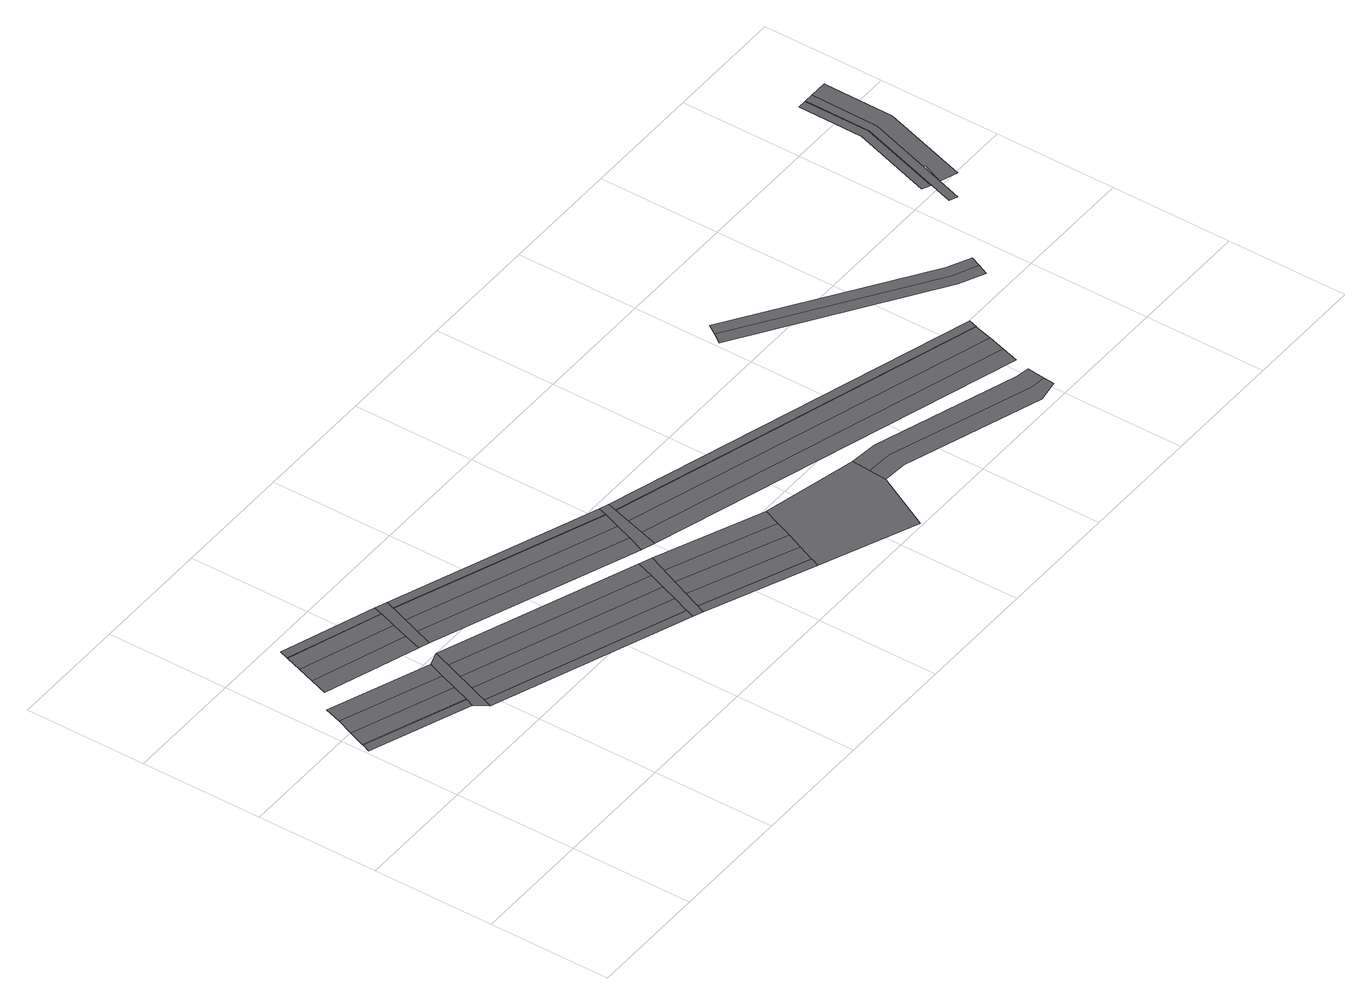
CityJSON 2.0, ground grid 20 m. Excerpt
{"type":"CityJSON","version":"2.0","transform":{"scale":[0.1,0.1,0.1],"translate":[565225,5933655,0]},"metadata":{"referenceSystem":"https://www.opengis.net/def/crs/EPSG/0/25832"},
"CityObjects":{
"road1":{"type":"Road","attributes":{"class":"transportation","function":"road","name":"Ludwig-Erhard-Straße","_createdBy":"webcityeditor","_createdAt":"2026-07-18T00:00:00.000Z","_osmWayIds":["1478517545"],"_osm2streetsLaneCount":5,"_highwayType":"primary","_osmTags":{"highway":"primary","name":"Ludwig-Erhard-Straße","layer":"0"},"_verticalProfile":{"placement":"surface","source":"osm_tags","elevationM":0,"osmLayer":0}},"geometry":[{"type":"MultiSurface","lod":"2","boundaries":[[[0,1,2,3]],[[4,5,1,0]],[[6,7,5,4]],[[8,9,7,6]],[[10,11,9,8]]],"semantics":{"surfaces":[{"type":"TrafficArea","function":"driving_lane","trafficDirection":"forward","transportationUsage":"car_lane","surfaceMaterial":"asphalt","maxspeed":50,"verticalPlacement":"surface","roadElevation":0,"source":"osm2streets","sourceType":"Driving","sourceSurfaceIndex":0,"osm2streetsLaneIndex":0,"osmWayIds":["1478517545"],"allowedModes":["car"]},{"type":"TrafficArea","function":"driving_lane","trafficDirection":"forward","transportationUsage":"car_lane","surfaceMaterial":"asphalt","maxspeed":50,"verticalPlacement":"surface","roadElevation":0,"source":"osm2streets","sourceType":"Driving","sourceSurfaceIndex":1,"osm2streetsLaneIndex":1,"osmWayIds":["1478517545"],"allowedModes":["car"]},{"type":"TrafficArea","function":"driving_lane","trafficDirection":"forward","transportationUsage":"car_lane","surfaceMaterial":"asphalt","maxspeed":50,"verticalPlacement":"surface","roadElevation":0,"source":"osm2streets","sourceType":"Driving","sourceSurfaceIndex":2,"osm2streetsLaneIndex":2,"osmWayIds":["1478517545"],"allowedModes":["car"]},{"type":"AuxiliaryTrafficArea","function":"median","trafficDirection":"forward","transportationUsage":"median","surfaceMaterial":"asphalt","maxspeed":50,"verticalPlacement":"surface","roadElevation":0,"source":"osm2streets","sourceType":"Buffer(Curb)","sourceSurfaceIndex":3,"osm2streetsLaneIndex":3,"osmWayIds":["1478517545"],"osm2streetsPropertiesJson":"{\"allowed_turns\":[],\"direction\":\"Forward\",\"index\":3,\"layer\":0,\"osm_way_ids\":[1478517545],\"road\":1757,\"speed_limit\":\"Some(Speed(13.8889))\",\"type\":\"Buffer(Curb)\",\"width\":0.1}"},{"type":"TrafficArea","function":"sidewalk","trafficDirection":"forward","transportationUsage":"sidewalk","surfaceMaterial":"asphalt","maxspeed":50,"verticalPlacement":"surface","roadElevation":0,"source":"osm2streets","sourceType":"Sidewalk","sourceSurfaceIndex":4,"osm2streetsLaneIndex":4,"osmWayIds":["1478517545"],"allowedModes":["pedestrian"]}],"values":[0,1,2,3,4]}}]},
"road2":{"type":"Road","attributes":{"class":"transportation","name":"Intersection 735","_createdBy":"webcityeditor","_createdAt":"2026-07-18T00:00:00.000Z","_connectedOsm2streetsRoadIds":["1757","734"],"_osmNodeIds":["220429021"],"_intersectionControl":"Signed","_verticalProfile":{"placement":"surface","source":"osm_tags","elevationM":0,"osmLayer":0}},"geometry":[{"type":"MultiSurface","lod":"2","boundaries":[[[12,2,11,13]]],"semantics":{"surfaces":[{"type":"TrafficArea","function":"intersection","transportationUsage":"intersection","surfaceMaterial":"asphalt","source":"osm2streets","sourceType":"Connection","connectedRoadIds":["1757","734"],"osmNodeIds":["220429021"]}],"values":[0]}}]},
"road3":{"type":"Road","attributes":{"class":"transportation","function":"road","name":"Ludwig-Erhard-Straße","_createdBy":"webcityeditor","_createdAt":"2026-07-18T00:00:00.000Z","_osmWayIds":["164239555"],"_osm2streetsLaneCount":5,"_highwayType":"primary","_osmTags":{"highway":"primary","name":"Ludwig-Erhard-Straße","layer":"0"},"_verticalProfile":{"placement":"surface","source":"osm_tags","elevationM":0,"osmLayer":0}},"geometry":[{"type":"MultiSurface","lod":"2","boundaries":[[[14,15,16,17]],[[18,19,15,14]],[[20,21,19,18]],[[22,23,21,20]],[[24,25,23,22]]],"semantics":{"surfaces":[{"type":"TrafficArea","function":"driving_lane","trafficDirection":"forward","transportationUsage":"car_lane","surfaceMaterial":"asphalt","maxspeed":50,"verticalPlacement":"surface","roadElevation":0,"source":"osm2streets","sourceType":"Driving","sourceSurfaceIndex":0,"osm2streetsLaneIndex":0,"osmWayIds":["164239555"],"allowedModes":["car"]},{"type":"TrafficArea","function":"driving_lane","trafficDirection":"forward","transportationUsage":"car_lane","surfaceMaterial":"asphalt","maxspeed":50,"verticalPlacement":"surface","roadElevation":0,"source":"osm2streets","sourceType":"Driving","sourceSurfaceIndex":1,"osm2streetsLaneIndex":1,"osmWayIds":["164239555"],"allowedModes":["car"]},{"type":"TrafficArea","function":"driving_lane","trafficDirection":"forward","transportationUsage":"car_lane","surfaceMaterial":"asphalt","maxspeed":50,"verticalPlacement":"surface","roadElevation":0,"source":"osm2streets","sourceType":"Driving","sourceSurfaceIndex":2,"osm2streetsLaneIndex":2,"osmWayIds":["164239555"],"allowedModes":["car"]},{"type":"AuxiliaryTrafficArea","function":"median","trafficDirection":"forward","transportationUsage":"median","surfaceMaterial":"asphalt","maxspeed":50,"verticalPlacement":"surface","roadElevation":0,"source":"osm2streets","sourceType":"Buffer(Curb)","sourceSurfaceIndex":3,"osm2streetsLaneIndex":3,"osmWayIds":["164239555"],"osm2streetsPropertiesJson":"{\"allowed_turns\":[],\"direction\":\"Forward\",\"index\":3,\"layer\":0,\"osm_way_ids\":[164239555],\"road\":805,\"speed_limit\":\"Some(Speed(13.8889))\",\"type\":\"Buffer(Curb)\",\"width\":0.1}"},{"type":"TrafficArea","function":"sidewalk","trafficDirection":"forward","transportationUsage":"sidewalk","surfaceMaterial":"asphalt","maxspeed":50,"verticalPlacement":"surface","roadElevation":0,"source":"osm2streets","sourceType":"Sidewalk","sourceSurfaceIndex":4,"osm2streetsLaneIndex":4,"osmWayIds":["164239555"],"allowedModes":["pedestrian"]}],"values":[0,1,2,3,4]}}]},
"road4":{"type":"Road","attributes":{"class":"transportation","name":"Intersection 800","_createdBy":"webcityeditor","_createdAt":"2026-07-18T00:00:00.000Z","_connectedOsm2streetsRoadIds":["805","804"],"_osmNodeIds":["1705496756"],"_intersectionControl":"Signalled","_verticalProfile":{"placement":"surface","source":"osm_tags","elevationM":0,"osmLayer":0}},"geometry":[{"type":"MultiSurface","lod":"2","boundaries":[[[26,24,17,27]]],"semantics":{"surfaces":[{"type":"TrafficArea","function":"intersection","transportationUsage":"intersection","surfaceMaterial":"asphalt","source":"osm2streets","sourceType":"Connection","connectedRoadIds":["805","804"],"osmNodeIds":["1705496756"]}],"values":[0]}}]},
"road5":{"type":"Road","attributes":{"class":"transportation","function":"road","name":"Ludwig-Erhard-Straße","_createdBy":"webcityeditor","_createdAt":"2026-07-18T00:00:00.000Z","_osmWayIds":["142944402"],"_osm2streetsLaneCount":6,"_highwayType":"primary","_osmTags":{"highway":"primary","name":"Ludwig-Erhard-Straße","layer":"1"},"_verticalProfile":{"placement":"elevated","source":"osm_tags","osmLayer":1}},"geometry":[{"type":"MultiSurface","lod":"2","boundaries":[[[28,29,30,12]],[[31,32,29,28]],[[33,34,32,31]],[[35,36,34,33]],[[37,38,36,35]],[[13,39,38,37]]],"semantics":{"surfaces":[{"type":"TrafficArea","function":"driving_lane","trafficDirection":"forward","transportationUsage":"car_lane","surfaceMaterial":"asphalt","maxspeed":50,"verticalPlacement":"elevated","source":"osm2streets","sourceType":"Driving","sourceSurfaceIndex":0,"osm2streetsLaneIndex":0,"osmWayIds":["142944402"],"allowedModes":["car"]},{"type":"TrafficArea","function":"driving_lane","trafficDirection":"forward","transportationUsage":"car_lane","surfaceMaterial":"asphalt","maxspeed":50,"verticalPlacement":"elevated","source":"osm2streets","sourceType":"Driving","sourceSurfaceIndex":1,"osm2streetsLaneIndex":1,"osmWayIds":["142944402"],"allowedModes":["car"]},{"type":"TrafficArea","function":"driving_lane","trafficDirection":"forward","transportationUsage":"car_lane","surfaceMaterial":"asphalt","maxspeed":50,"verticalPlacement":"elevated","source":"osm2streets","sourceType":"Driving","sourceSurfaceIndex":2,"osm2streetsLaneIndex":2,"osmWayIds":["142944402"],"allowedModes":["car"]},{"type":"TrafficArea","function":"driving_lane","trafficDirection":"forward","transportationUsage":"car_lane","surfaceMaterial":"asphalt","maxspeed":50,"verticalPlacement":"elevated","source":"osm2streets","sourceType":"Driving","sourceSurfaceIndex":3,"osm2streetsLaneIndex":3,"osmWayIds":["142944402"],"allowedModes":["car"]},{"type":"AuxiliaryTrafficArea","function":"median","trafficDirection":"forward","transportationUsage":"median","surfaceMaterial":"asphalt","maxspeed":50,"verticalPlacement":"elevated","source":"osm2streets","sourceType":"Buffer(Curb)","sourceSurfaceIndex":4,"osm2streetsLaneIndex":4,"osmWayIds":["142944402"],"osm2streetsPropertiesJson":"{\"allowed_turns\":[],\"direction\":\"Forward\",\"index\":4,\"layer\":1,\"osm_way_ids\":[142944402],\"road\":734,\"speed_limit\":\"Some(Speed(13.8889))\",\"type\":\"Buffer(Curb)\",\"width\":0.1}"},{"type":"TrafficArea","function":"sidewalk","trafficDirection":"forward","transportationUsage":"sidewalk","surfaceMaterial":"asphalt","maxspeed":50,"verticalPlacement":"elevated","source":"osm2streets","sourceType":"Sidewalk","sourceSurfaceIndex":5,"osm2streetsLaneIndex":5,"osmWayIds":["142944402"],"allowedModes":["pedestrian"]}],"values":[0,1,2,3,4,5]}}]},
"road6":{"type":"Road","attributes":{"class":"transportation","function":"road","name":"Ludwig-Erhard-Straße","_createdBy":"webcityeditor","_createdAt":"2026-07-18T00:00:00.000Z","_osmWayIds":["164239554"],"_osm2streetsLaneCount":5,"_highwayType":"primary","_osmTags":{"highway":"primary","name":"Ludwig-Erhard-Straße","layer":"1"},"_verticalProfile":{"placement":"elevated","source":"osm_tags","osmLayer":1}},"geometry":[{"type":"MultiSurface","lod":"2","boundaries":[[[40,41,27,42]],[[43,44,41,40]],[[45,46,44,43]],[[47,48,46,45]],[[49,26,48,47]]],"semantics":{"surfaces":[{"type":"TrafficArea","function":"driving_lane","trafficDirection":"forward","transportationUsage":"car_lane","surfaceMaterial":"asphalt","maxspeed":50,"verticalPlacement":"elevated","source":"osm2streets","sourceType":"Driving","sourceSurfaceIndex":0,"osm2streetsLaneIndex":0,"osmWayIds":["164239554"],"allowedModes":["car"]},{"type":"TrafficArea","function":"driving_lane","trafficDirection":"forward","transportationUsage":"car_lane","surfaceMaterial":"asphalt","maxspeed":50,"verticalPlacement":"elevated","source":"osm2streets","sourceType":"Driving","sourceSurfaceIndex":1,"osm2streetsLaneIndex":1,"osmWayIds":["164239554"],"allowedModes":["car"]},{"type":"TrafficArea","function":"driving_lane","trafficDirection":"forward","transportationUsage":"car_lane","surfaceMaterial":"asphalt","maxspeed":50,"verticalPlacement":"elevated","source":"osm2streets","sourceType":"Driving","sourceSurfaceIndex":2,"osm2streetsLaneIndex":2,"osmWayIds":["164239554"],"allowedModes":["car"]},{"type":"AuxiliaryTrafficArea","function":"median","trafficDirection":"forward","transportationUsage":"median","surfaceMaterial":"asphalt","maxspeed":50,"verticalPlacement":"elevated","source":"osm2streets","sourceType":"Buffer(Curb)","sourceSurfaceIndex":3,"osm2streetsLaneIndex":3,"osmWayIds":["164239554"],"osm2streetsPropertiesJson":"{\"allowed_turns\":[],\"direction\":\"Forward\",\"index\":3,\"layer\":1,\"osm_way_ids\":[164239554],\"road\":804,\"speed_limit\":\"Some(Speed(13.8889))\",\"type\":\"Buffer(Curb)\",\"width\":0.1}"},{"type":"TrafficArea","function":"sidewalk","trafficDirection":"forward","transportationUsage":"sidewalk","surfaceMaterial":"asphalt","maxspeed":50,"verticalPlacement":"elevated","source":"osm2streets","sourceType":"Sidewalk","sourceSurfaceIndex":4,"osm2streetsLaneIndex":4,"osmWayIds":["164239554"],"allowedModes":["pedestrian"]}],"values":[0,1,2,3,4]}}]},
"road7":{"type":"Road","attributes":{"class":"transportation","name":"Intersection 736","_createdBy":"webcityeditor","_createdAt":"2026-07-18T00:00:00.000Z","_connectedOsm2streetsRoadIds":["734","1689"],"_osmNodeIds":["122349"],"_intersectionControl":"Signed","_verticalProfile":{"placement":"surface","source":"osm_tags","elevationM":0,"osmLayer":0}},"geometry":[{"type":"MultiSurface","lod":"2","boundaries":[[[39,50,51,30]]],"semantics":{"surfaces":[{"type":"TrafficArea","function":"intersection","transportationUsage":"intersection","surfaceMaterial":"asphalt","source":"osm2streets","sourceType":"Connection","connectedRoadIds":["734","1689"],"osmNodeIds":["122349"]}],"values":[0]}}]},
"road8":{"type":"Road","attributes":{"class":"transportation","function":"road","name":"Ludwig-Erhard-Straße","_createdBy":"webcityeditor","_createdAt":"2026-07-18T00:00:00.000Z","_osmWayIds":["1410448394"],"_osm2streetsLaneCount":6,"_highwayType":"primary","_osmTags":{"highway":"primary","name":"Ludwig-Erhard-Straße","layer":"0"},"_verticalProfile":{"placement":"surface","source":"osm_tags","elevationM":0,"osmLayer":0}},"geometry":[{"type":"MultiSurface","lod":"2","boundaries":[[[52,53,54,51]],[[55,56,53,52]],[[57,58,56,55]],[[59,60,58,57]],[[61,62,60,59]],[[50,63,62,61]]],"semantics":{"surfaces":[{"type":"TrafficArea","function":"driving_lane","trafficDirection":"forward","transportationUsage":"car_lane","surfaceMaterial":"asphalt","maxspeed":50,"verticalPlacement":"surface","roadElevation":0,"source":"osm2streets","sourceType":"Driving","sourceSurfaceIndex":0,"osm2streetsLaneIndex":0,"osmWayIds":["1410448394"],"allowedModes":["car"]},{"type":"TrafficArea","function":"driving_lane","trafficDirection":"forward","transportationUsage":"car_lane","surfaceMaterial":"asphalt","maxspeed":50,"verticalPlacement":"surface","roadElevation":0,"source":"osm2streets","sourceType":"Driving","sourceSurfaceIndex":1,"osm2streetsLaneIndex":1,"osmWayIds":["1410448394"],"allowedModes":["car"]},{"type":"TrafficArea","function":"driving_lane","trafficDirection":"forward","transportationUsage":"car_lane","surfaceMaterial":"asphalt","maxspeed":50,"verticalPlacement":"surface","roadElevation":0,"source":"osm2streets","sourceType":"Driving","sourceSurfaceIndex":2,"osm2streetsLaneIndex":2,"osmWayIds":["1410448394"],"allowedModes":["car"]},{"type":"TrafficArea","function":"driving_lane","trafficDirection":"forward","transportationUsage":"car_lane","surfaceMaterial":"asphalt","maxspeed":50,"verticalPlacement":"surface","roadElevation":0,"source":"osm2streets","sourceType":"Driving","sourceSurfaceIndex":3,"osm2streetsLaneIndex":3,"osmWayIds":["1410448394"],"allowedModes":["car"]},{"type":"AuxiliaryTrafficArea","function":"median","trafficDirection":"forward","transportationUsage":"median","surfaceMaterial":"asphalt","maxspeed":50,"verticalPlacement":"surface","roadElevation":0,"source":"osm2streets","sourceType":"Buffer(Curb)","sourceSurfaceIndex":4,"osm2streetsLaneIndex":4,"osmWayIds":["1410448394"],"osm2streetsPropertiesJson":"{\"allowed_turns\":[],\"direction\":\"Forward\",\"index\":4,\"layer\":0,\"osm_way_ids\":[1410448394],\"road\":1689,\"speed_limit\":\"Some(Speed(13.8889))\",\"type\":\"Buffer(Curb)\",\"width\":0.1}"},{"type":"TrafficArea","function":"sidewalk","trafficDirection":"forward","transportationUsage":"sidewalk","surfaceMaterial":"asphalt","maxspeed":50,"verticalPlacement":"surface","roadElevation":0,"source":"osm2streets","sourceType":"Sidewalk","sourceSurfaceIndex":5,"osm2streetsLaneIndex":5,"osmWayIds":["1410448394"],"allowedModes":["pedestrian"]}],"values":[0,1,2,3,4,5]}}]},
"road9":{"type":"Road","attributes":{"class":"transportation","name":"Intersection 486","_createdBy":"webcityeditor","_createdAt":"2026-07-18T00:00:00.000Z","_connectedOsm2streetsRoadIds":["804","471"],"_osmNodeIds":["1705496755"],"_intersectionControl":"Signed","_verticalProfile":{"placement":"surface","source":"osm_tags","elevationM":0,"osmLayer":0}},"geometry":[{"type":"MultiSurface","lod":"2","boundaries":[[[64,49,42,65]]],"semantics":{"surfaces":[{"type":"TrafficArea","function":"intersection","transportationUsage":"intersection","surfaceMaterial":"asphalt","source":"osm2streets","sourceType":"Connection","connectedRoadIds":["804","471"],"osmNodeIds":["1705496755"]}],"values":[0]}}]},
"road10":{"type":"Road","attributes":{"class":"transportation","name":"Intersection 209","_createdBy":"webcityeditor","_createdAt":"2026-07-18T00:00:00.000Z","_connectedOsm2streetsRoadIds":["1689","807","187"],"_osmNodeIds":["12960168987"],"_intersectionControl":"Signed","_verticalProfile":{"placement":"surface","source":"osm_tags","elevationM":0,"osmLayer":0}},"geometry":[{"type":"MultiSurface","lod":"2","boundaries":[[[66,67,68,54,63]]],"semantics":{"surfaces":[{"type":"TrafficArea","function":"intersection","transportationUsage":"intersection","surfaceMaterial":"asphalt","source":"osm2streets","sourceType":"Fork","connectedRoadIds":["1689","807","187"],"osmNodeIds":["12960168987"]}],"values":[0]}}]},
"road11":{"type":"Road","attributes":{"class":"transportation","function":"road","name":"Ludwig-Erhard-Straße","_createdBy":"webcityeditor","_createdAt":"2026-07-18T00:00:00.000Z","_osmWayIds":["43118561"],"_osm2streetsLaneCount":5,"_highwayType":"primary","_osmTags":{"highway":"primary","name":"Ludwig-Erhard-Straße","layer":"0"},"_verticalProfile":{"placement":"surface","source":"osm_tags","elevationM":0,"osmLayer":0},"_roadGeometryMode":"generated","_junctionBaseSurfaces":[{"id":"hh-road-r00-c00-osm2streets-road-471-surface-0","roadId":"hh-road-r00-c00-osm2streets-road-471","sectionId":"hh-road-r00-c00-osm2streets-road-471-section-1","bandId":"osm2streets-car_lane-2125-0","surfaceIndex":0,"surfaceType":"TrafficArea","function":"driving_lane","vertical":{"placement":"surface","source":"osm_tags","elevationM":0,"osmLayer":0},"geometryMode":"exact","attributes":{"function":"driving_lane","transportationUsage":"car_lane","trafficDirection":"forward","surfaceMaterial":"asphalt","maxspeed":50,"source":"osm2streets","roadName":"Ludwig-Erhard-Straße","highwayType":"primary","sourceType":"Driving","osm2streetsRoadId":"471","osm2streetsLaneIndex":0,"elevationRangeM":0}},{"id":"hh-road-r00-c00-osm2streets-road-471-surface-1","roadId":"hh-road-r00-c00-osm2streets-road-471","sectionId":"hh-road-r00-c00-osm2streets-road-471-section-1","bandId":"osm2streets-car_lane-2126-0","surfaceIndex":1,"surfaceType":"TrafficArea","function":"driving_lane","vertical":{"placement":"surface","source":"osm_tags","elevationM":0,"osmLayer":0},"geometryMode":"exact","attributes":{"function":"driving_lane","transportationUsage":"car_lane","trafficDirection":"forward","surfaceMaterial":"asphalt","maxspeed":50,"source":"osm2streets","roadName":"Ludwig-Erhard-Straße","highwayType":"primary","sourceType":"Driving","osm2streetsRoadId":"471","osm2streetsLaneIndex":1,"elevationRangeM":0}},{"id":"hh-road-r00-c00-osm2streets-road-471-surface-2","roadId":"hh-road-r00-c00-osm2streets-road-471","sectionId":"hh-road-r00-c00-osm2streets-road-471-section-1","bandId":"osm2streets-car_lane-2127-0","surfaceIndex":2,"surfaceType":"TrafficArea","function":"driving_lane","vertical":{"placement":"surface","source":"osm_tags","elevationM":0,"osmLayer":0},"geometryMode":"exact","attributes":{"function":"driving_lane","transportationUsage":"car_lane","trafficDirection":"forward","surfaceMaterial":"asphalt","maxspeed":50,"source":"osm2streets","roadName":"Ludwig-Erhard-Straße","highwayType":"primary","sourceType":"Driving","osm2streetsRoadId":"471","osm2streetsLaneIndex":2,"elevationRangeM":0}},{"id":"hh-road-r00-c00-osm2streets-road-471-surface-3","roadId":"hh-road-r00-c00-osm2streets-road-471","sectionId":"hh-road-r00-c00-osm2streets-road-471-section-1","bandId":"osm2streets-median-2128-0","surfaceIndex":3,"surfaceType":"AuxiliaryTrafficArea","function":"median","vertical":{"placement":"surface","source":"osm_tags","elevationM":0,"osmLayer":0},"geometryMode":"exact","attributes":{"function":"median","transportationUsage":"median","trafficDirection":"forward","surfaceMaterial":"asphalt","maxspeed":50,"source":"osm2streets","roadName":"Ludwig-Erhard-Straße","highwayType":"primary","sourceType":"Buffer(Curb)","osm2streetsRoadId":"471","osm2streetsLaneIndex":3,"elevationRangeM":0,"osm2streetsPropertiesJson":"{\"allowed_turns\":[],\"direction\":\"Forward\",\"index\":3,\"layer\":0,\"osm_way_ids\":[43118561],\"road\":471,\"speed_limit\":\"Some(Speed(13.8889))\",\"type\":\"Buffer(Curb)\",\"width\":0.1}"}},{"id":"hh-road-r00-c00-osm2streets-road-471-surface-4","roadId":"hh-road-r00-c00-osm2streets-road-471","sectionId":"hh-road-r00-c00-osm2streets-road-471-section-1","bandId":"osm2streets-sidewalk-2129-0","surfaceIndex":4,"surfaceType":"TrafficArea","function":"sidewalk","vertical":{"placement":"surface","source":"osm_tags","elevationM":0,"osmLayer":0},"geometryMode":"exact","attributes":{"function":"sidewalk","transportationUsage":"sidewalk","trafficDirection":"forward","surfaceMaterial":"asphalt","maxspeed":50,"source":"osm2streets","roadName":"Ludwig-Erhard-Straße","highwayType":"primary","sourceType":"Sidewalk","osm2streetsRoadId":"471","osm2streetsLaneIndex":4,"elevationRangeM":0}}],"_roadLayout":{"id":"hh-road-r00-c00-osm2streets-road-471","name":"Ludwig-Erhard-Straße","source":"osm","sourceOsmWayId":"43118561","vertical":{"placement":"surface","source":"osm_tags","elevationM":0,"osmLayer":0},"userVerified":false,"sections":[{"id":"hh-road-r00-c00-osm2streets-road-471-section-1","maxspeedKmh":50}]}},"geometry":[{"type":"MultiSurface","lod":"2","boundaries":[[[65,69,70,71]],[[71,70,72,73]],[[73,72,74,75]],[[75,74,76,77]],[[77,76,78,64]]],"semantics":{"surfaces":[{"type":"TrafficArea","function":"driving_lane","trafficDirection":"forward","transportationUsage":"car_lane","surfaceMaterial":"asphalt","maxspeed":50,"verticalPlacement":"surface","roadElevation":0,"source":"osm2streets","sourceType":"Driving","sourceSurfaceIndex":0,"osm2streetsLaneIndex":0,"osmWayIds":["43118561"],"allowedModes":["car"]},{"type":"TrafficArea","function":"driving_lane","trafficDirection":"forward","transportationUsage":"car_lane","surfaceMaterial":"asphalt","maxspeed":50,"verticalPlacement":"surface","roadElevation":0,"source":"osm2streets","sourceType":"Driving","sourceSurfaceIndex":1,"osm2streetsLaneIndex":1,"osmWayIds":["43118561"],"allowedModes":["car"]},{"type":"TrafficArea","function":"driving_lane","trafficDirection":"forward","transportationUsage":"car_lane","surfaceMaterial":"asphalt","maxspeed":50,"verticalPlacement":"surface","roadElevation":0,"source":"osm2streets","sourceType":"Driving","sourceSurfaceIndex":2,"osm2streetsLaneIndex":2,"osmWayIds":["43118561"],"allowedModes":["car"]},{"type":"AuxiliaryTrafficArea","function":"median","trafficDirection":"forward","transportationUsage":"median","surfaceMaterial":"asphalt","maxspeed":50,"verticalPlacement":"surface","roadElevation":0,"source":"osm2streets","sourceType":"Buffer(Curb)","sourceSurfaceIndex":3,"osm2streetsLaneIndex":3,"osmWayIds":["43118561"],"osm2streetsPropertiesJson":"{\"allowed_turns\":[],\"direction\":\"Forward\",\"index\":3,\"layer\":0,\"osm_way_ids\":[43118561],\"road\":471,\"speed_limit\":\"Some(Speed(13.8889))\",\"type\":\"Buffer(Curb)\",\"width\":0.1}"},{"type":"TrafficArea","function":"sidewalk","trafficDirection":"forward","transportationUsage":"sidewalk","surfaceMaterial":"asphalt","maxspeed":50,"verticalPlacement":"surface","roadElevation":0,"source":"osm2streets","sourceType":"Sidewalk","sourceSurfaceIndex":4,"osm2streetsLaneIndex":4,"osmWayIds":["43118561"],"allowedModes":["pedestrian"]}],"values":[0,1,2,3,4]}}]},
"road12":{"type":"Road","attributes":{"class":"transportation","function":"road","name":"Ludwig-Erhard-Straße","_createdBy":"webcityeditor","_createdAt":"2026-07-18T00:00:00.000Z","_osmWayIds":["164239562"],"_osm2streetsLaneCount":2,"_highwayType":"secondary","_osmTags":{"highway":"secondary","name":"Ludwig-Erhard-Straße","layer":"0"},"_verticalProfile":{"placement":"surface","source":"osm_tags","elevationM":0,"osmLayer":0},"_roadGeometryMode":"generated","_junctionBaseSurfaces":[{"id":"hh-road-r00-c00-osm2streets-road-807-surface-0","roadId":"hh-road-r00-c00-osm2streets-road-807","sectionId":"hh-road-r00-c00-osm2streets-road-807-section-1","bandId":"osm2streets-car_lane-3406-0","surfaceIndex":0,"surfaceType":"TrafficArea","function":"driving_lane","vertical":{"placement":"surface","source":"osm_tags","elevationM":0,"osmLayer":0},"geometryMode":"exact","attributes":{"function":"driving_lane","transportationUsage":"car_lane","trafficDirection":"forward","surfaceMaterial":"asphalt","maxspeed":50,"source":"osm2streets","roadName":"Ludwig-Erhard-Straße","highwayType":"secondary","sourceType":"Driving","osm2streetsRoadId":"807","osm2streetsLaneIndex":0,"elevationRangeM":0}},{"id":"hh-road-r00-c00-osm2streets-road-807-surface-1","roadId":"hh-road-r00-c00-osm2streets-road-807","sectionId":"hh-road-r00-c00-osm2streets-road-807-section-1","bandId":"osm2streets-car_lane-3407-0","surfaceIndex":1,"surfaceType":"TrafficArea","function":"driving_lane","vertical":{"placement":"surface","source":"osm_tags","elevationM":0,"osmLayer":0},"geometryMode":"exact","attributes":{"function":"driving_lane","transportationUsage":"car_lane","trafficDirection":"forward","surfaceMaterial":"asphalt","maxspeed":50,"source":"osm2streets","roadName":"Ludwig-Erhard-Straße","highwayType":"secondary","sourceType":"Driving","osm2streetsRoadId":"807","osm2streetsLaneIndex":1,"elevationRangeM":0}}],"_roadLayout":{"id":"hh-road-r00-c00-osm2streets-road-807","name":"Ludwig-Erhard-Straße","source":"osm","sourceOsmWayId":"164239562","vertical":{"placement":"surface","source":"osm_tags","elevationM":0,"osmLayer":0},"userVerified":false,"sections":[{"id":"hh-road-r00-c00-osm2streets-road-807-section-1","maxspeedKmh":50}]}},"geometry":[{"type":"MultiSurface","lod":"2","boundaries":[[[79,80,81,82,83,84,85,68]],[[67,86,87,88,82,81,80,79]]],"semantics":{"surfaces":[{"type":"TrafficArea","function":"driving_lane","trafficDirection":"forward","transportationUsage":"car_lane","surfaceMaterial":"asphalt","maxspeed":50,"verticalPlacement":"surface","roadElevation":0,"source":"osm2streets","sourceType":"Driving","sourceSurfaceIndex":0,"osm2streetsLaneIndex":0,"osmWayIds":["164239562"],"allowedModes":["car"]},{"type":"TrafficArea","function":"driving_lane","trafficDirection":"forward","transportationUsage":"car_lane","surfaceMaterial":"asphalt","maxspeed":50,"verticalPlacement":"surface","roadElevation":0,"source":"osm2streets","sourceType":"Driving","sourceSurfaceIndex":1,"osm2streetsLaneIndex":1,"osmWayIds":["164239562"],"allowedModes":["car"]}],"values":[0,1]}}]},
"road13":{"type":"Road","attributes":{"class":"transportation","function":"road","name":"osm2streets road 337","_createdBy":"webcityeditor","_createdAt":"2026-07-18T00:00:00.000Z","_osmWayIds":["24440810"],"_osm2streetsLaneCount":2,"_highwayType":"service","_osmTags":{"highway":"service","name":"osm2streets road 337","layer":"0"},"_verticalProfile":{"placement":"surface","source":"osm_tags","elevationM":0,"osmLayer":0},"_roadGeometryMode":"generated","_junctionBaseSurfaces":[{"id":"hh-road-r00-c00-osm2streets-road-337-surface-0","roadId":"hh-road-r00-c00-osm2streets-road-337","sectionId":"hh-road-r00-c00-osm2streets-road-337-section-1","bandId":"osm2streets-car_lane-1583-0","surfaceIndex":0,"surfaceType":"TrafficArea","function":"driving_lane","vertical":{"placement":"surface","source":"osm_tags","elevationM":0,"osmLayer":0},"geometryMode":"exact","attributes":{"function":"driving_lane","transportationUsage":"car_lane","trafficDirection":"backward","surfaceMaterial":"sett","source":"osm2streets","roadName":"osm2streets road 337","highwayType":"service","sourceType":"Driving","osm2streetsRoadId":"337","osm2streetsLaneIndex":0,"elevationRangeM":0}},{"id":"hh-road-r00-c00-osm2streets-road-337-surface-1","roadId":"hh-road-r00-c00-osm2streets-road-337","sectionId":"hh-road-r00-c00-osm2streets-road-337-section-1","bandId":"osm2streets-car_lane-1584-0","surfaceIndex":1,"surfaceType":"TrafficArea","function":"driving_lane","vertical":{"placement":"surface","source":"osm_tags","elevationM":0,"osmLayer":0},"geometryMode":"exact","attributes":{"function":"driving_lane","transportationUsage":"car_lane","trafficDirection":"forward","surfaceMaterial":"sett","source":"osm2streets","roadName":"osm2streets road 337","highwayType":"service","sourceType":"Driving","osm2streetsRoadId":"337","osm2streetsLaneIndex":1,"elevationRangeM":0}}],"_roadLayout":{"id":"hh-road-r00-c00-osm2streets-road-337","name":"osm2streets road 337","source":"osm","sourceOsmWayId":"24440810","vertical":{"placement":"surface","source":"osm_tags","elevationM":0,"osmLayer":0},"userVerified":false,"sections":[{"id":"hh-road-r00-c00-osm2streets-road-337-section-1"}]}},"geometry":[{"type":"MultiSurface","lod":"2","boundaries":[[[89,90,91,92,93,94]],[[94,93,92,95,96,97]]],"semantics":{"surfaces":[{"type":"TrafficArea","function":"driving_lane","trafficDirection":"backward","transportationUsage":"car_lane","surfaceMaterial":"sett","verticalPlacement":"surface","roadElevation":0,"source":"osm2streets","sourceType":"Driving","sourceSurfaceIndex":0,"osm2streetsLaneIndex":0,"osmWayIds":["24440810"],"allowedModes":["car"]},{"type":"TrafficArea","function":"driving_lane","trafficDirection":"forward","transportationUsage":"car_lane","surfaceMaterial":"sett","verticalPlacement":"surface","roadElevation":0,"source":"osm2streets","sourceType":"Driving","sourceSurfaceIndex":1,"osm2streetsLaneIndex":1,"osmWayIds":["24440810"],"allowedModes":["car"]}],"values":[0,1]}}]},
"road14":{"type":"Road","attributes":{"class":"transportation","function":"road","name":"Rödingsmarkt","_createdBy":"webcityeditor","_createdAt":"2026-07-18T00:00:00.000Z","_osmWayIds":["37071273"],"_osm2streetsLaneCount":4,"_highwayType":"secondary","_osmTags":{"highway":"secondary","name":"Rödingsmarkt","layer":"0"},"_verticalProfile":{"placement":"surface","source":"osm_tags","elevationM":0,"osmLayer":0},"_roadGeometryMode":"generated","_junctionBaseSurfaces":[{"id":"hh-road-r00-c00-osm2streets-road-441-surface-0","roadId":"hh-road-r00-c00-osm2streets-road-441","sectionId":"hh-road-r00-c00-osm2streets-road-441-section-1","bandId":"osm2streets-car_lane-1994-0","surfaceIndex":0,"surfaceType":"TrafficArea","function":"driving_lane","vertical":{"placement":"surface","source":"osm_tags","elevationM":0,"osmLayer":0},"geometryMode":"exact","attributes":{"function":"driving_lane","transportationUsage":"car_lane","trafficDirection":"forward","surfaceMaterial":"asphalt","maxspeed":50,"source":"osm2streets","roadName":"Rödingsmarkt","highwayType":"secondary","sourceType":"Driving","osm2streetsRoadId":"441","osm2streetsLaneIndex":0,"elevationRangeM":0}},{"id":"hh-road-r00-c00-osm2streets-road-441-surface-1","roadId":"hh-road-r00-c00-osm2streets-road-441","sectionId":"hh-road-r00-c00-osm2streets-road-441-section-1","bandId":"osm2streets-bike_lane-1995-0","surfaceIndex":1,"surfaceType":"TrafficArea","function":"bike_lane","vertical":{"placement":"surface","source":"osm_tags","elevationM":0,"osmLayer":0},"geometryMode":"exact","attributes":{"function":"bike_lane","transportationUsage":"bike_lane","trafficDirection":"forward","surfaceMaterial":"asphalt","maxspeed":50,"source":"osm2streets","roadName":"Rödingsmarkt","highwayType":"secondary","sourceType":"Biking","osm2streetsRoadId":"441","osm2streetsLaneIndex":1,"elevationRangeM":0}},{"id":"hh-road-r00-c00-osm2streets-road-441-surface-2","roadId":"hh-road-r00-c00-osm2streets-road-441","sectionId":"hh-road-r00-c00-osm2streets-road-441-section-1","bandId":"osm2streets-median-1996-0","surfaceIndex":2,"surfaceType":"AuxiliaryTrafficArea","function":"median","vertical":{"placement":"surface","source":"osm_tags","elevationM":0,"osmLayer":0},"geometryMode":"exact","attributes":{"function":"median","transportationUsage":"median","trafficDirection":"forward","surfaceMaterial":"asphalt","maxspeed":50,"source":"osm2streets","roadName":"Rödingsmarkt","highwayType":"secondary","sourceType":"Buffer(Curb)","osm2streetsRoadId":"441","osm2streetsLaneIndex":2,"elevationRangeM":0,"osm2streetsPropertiesJson":"{\"allowed_turns\":[],\"direction\":\"Forward\",\"index\":2,\"layer\":0,\"osm_way_ids\":[37071273],\"road\":441,\"speed_limit\":\"Some(Speed(13.8889))\",\"type\":\"Buffer(Curb)\",\"width\":0.1}"}},{"id":"hh-road-r00-c00-osm2streets-road-441-surface-3","roadId":"hh-road-r00-c00-osm2streets-road-441","sectionId":"hh-road-r00-c00-osm2streets-road-441-section-1","bandId":"osm2streets-sidewalk-1997-0","surfaceIndex":3,"surfaceType":"TrafficArea","function":"sidewalk","vertical":{"placement":"surface","source":"osm_tags","elevationM":0,"osmLayer":0},"geometryMode":"exact","attributes":{"function":"sidewalk","transportationUsage":"sidewalk","trafficDirection":"forward","surfaceMaterial":"paving_stones","maxspeed":50,"source":"osm2streets","roadName":"Rödingsmarkt","highwayType":"secondary","sourceType":"Sidewalk","osm2streetsRoadId":"441","osm2streetsLaneIndex":3,"elevationRangeM":0}}],"_roadLayout":{"id":"hh-road-r00-c00-osm2streets-road-441","name":"Rödingsmarkt","source":"osm","sourceOsmWayId":"37071273","vertical":{"placement":"surface","source":"osm_tags","elevationM":0,"osmLayer":0},"userVerified":false,"sections":[{"id":"hh-road-r00-c00-osm2streets-road-441-section-1","maxspeedKmh":50}]}},"geometry":[{"type":"MultiSurface","lod":"2","boundaries":[[[98,99,100,101,102,103,104,105,106,107]],[[108,109,103,102,110,111]],[[112,113,114,111,110,115,116]],[[117,112,116,115,118,119]]],"semantics":{"surfaces":[{"type":"TrafficArea","function":"driving_lane","trafficDirection":"forward","transportationUsage":"car_lane","surfaceMaterial":"asphalt","maxspeed":50,"verticalPlacement":"surface","roadElevation":0,"source":"osm2streets","sourceType":"Driving","sourceSurfaceIndex":0,"osm2streetsLaneIndex":0,"osmWayIds":["37071273"],"allowedModes":["car"]},{"type":"TrafficArea","function":"bike_lane","trafficDirection":"forward","transportationUsage":"bike_lane","surfaceMaterial":"asphalt","maxspeed":50,"verticalPlacement":"surface","roadElevation":0,"source":"osm2streets","sourceType":"Biking","sourceSurfaceIndex":1,"osm2streetsLaneIndex":1,"osmWayIds":["37071273"],"allowedModes":["bicycle"]},{"type":"AuxiliaryTrafficArea","function":"median","trafficDirection":"forward","transportationUsage":"median","surfaceMaterial":"asphalt","maxspeed":50,"verticalPlacement":"surface","roadElevation":0,"source":"osm2streets","sourceType":"Buffer(Curb)","sourceSurfaceIndex":2,"osm2streetsLaneIndex":2,"osmWayIds":["37071273"],"osm2streetsPropertiesJson":"{\"allowed_turns\":[],\"direction\":\"Forward\",\"index\":2,\"layer\":0,\"osm_way_ids\":[37071273],\"road\":441,\"speed_limit\":\"Some(Speed(13.8889))\",\"type\":\"Buffer(Curb)\",\"width\":0.1}"},{"type":"TrafficArea","function":"sidewalk","trafficDirection":"forward","transportationUsage":"sidewalk","surfaceMaterial":"paving_stones","maxspeed":50,"verticalPlacement":"surface","roadElevation":0,"source":"osm2streets","sourceType":"Sidewalk","sourceSurfaceIndex":3,"osm2streetsLaneIndex":3,"osmWayIds":["37071273"],"allowedModes":["pedestrian"]}],"values":[0,1,2,3]}}]}
},
"vertices":[
[34,428,0],[197,365,0],[208,393,0],[44,456,0],[23,400,0],[187,337,0],[12,372,0],[176,309,0],[12,371,0],[176,308,0],[6,357,0],[170,294,0],
[232,400,0],[184,273,0],
[237,456,0],[83,509,0],[73,480,0],[227,427,0],[247,484,0],[93,537,0],[257,512,0],[103,565,0],[257,513,0],[103,566,0],[262,527,0],[108,581,0],
[282,520,0],[245,421,0],
[222,372,0],[544,250,0],[554,278,0],[211,344,0],[533,222,0],[200,316,0],[522,194,0],[189,288,0],[511,166,0],[189,287,0],[511,165,0],[506,151,0],
[592,321,0],[255,449,0],[581,293,0],[603,349,0],[266,477,0],[614,377,0],[277,505,0],[614,378,0],[277,506,0],[619,392,0],
[522,145,0],[575,270,0],
[563,242,0],[738,169,0],[750,197,0],[551,215,0],[727,141,0],[540,187,0],[715,114,0],[528,159,0],[703,86,0],[528,158,0],[703,85,0],[697,71,0],
[634,387,0],[603,285,0],
[854,5,0],[903,99,0],[908,159,0],
[1219,97,0],[1228,126,0],[612,314,0],[1237,155,0],[621,343,0],[1245,184,0],[630,371,0],[1246,185,0],[630,372,0],[1250,199,0],
[906,129,0],[949,126,0],[1184,46,0],[1210,43,0],[1213,72,0],[1191,76,0],[955,155,0],[943,96,0],[1172,19,0],[1208,25,0],
[1008,460,0],[1305,259,0],[1347,239,0],[1355,257,0],[1315,276,0],[1020,476,0],[1363,275,0],[1325,293,0],[1031,493,0],
[1472,407,0],[1501,397,0],[1548,543,0],[1549,661,0],[1519,661,0],[1518,548,0],[1484,444,0],[1487,442,0],[1474,411,0],[1473,410,0],[1445,372,0],[1459,367,0],[1504,661,0],[1503,550,0],[1457,412,0],[1458,412,0],[1459,416,0],[1503,661,0],[1502,551,0],[1443,418,0],[1488,661,0],[1487,553,0]
]}
